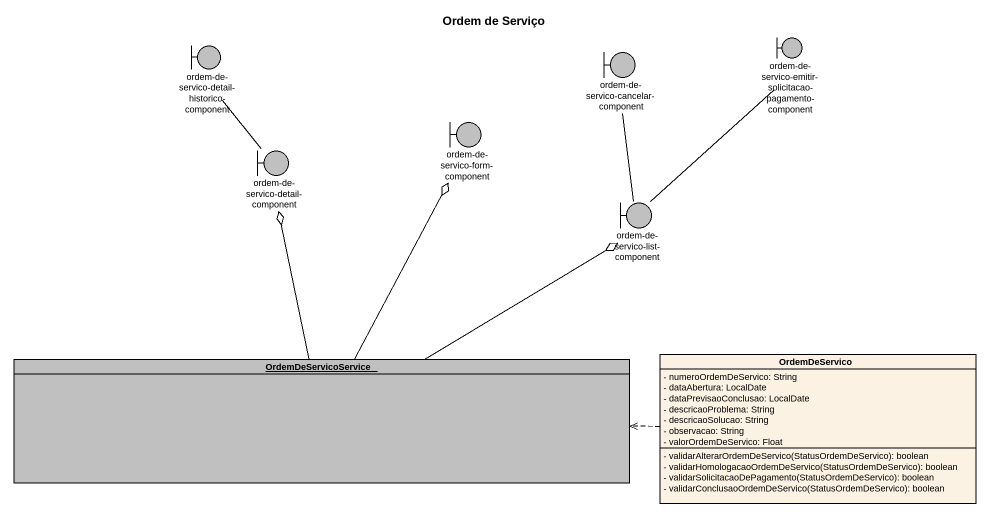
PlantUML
@startuml
title Ordem de Serviço
allowmixing
hide circle
hide empty members
skinparam classAttributeIconSize 0
boundary "ordem-de-servico-detail-historico-component" as ordem_de_servico_detail #C0C0C0
boundary "ordem-de-servico-cancelar-component" as ordem_de_servico_cancelar #C0C0C0
boundary "ordem-de-servico-emitir-solicitacao-pagamento-component" as ordem_de_servico_emitir #C0C0C0
boundary "ordem-de-servico-detail-component" as ordem_de_servico_detail_2 #C0C0C0
boundary "ordem-de-servico-form-component" as ordem_de_servico_form #C0C0C0
boundary "ordem-de-servico-list-component" as ordem_de_servico_list #C0C0C0
object OrdemDeServicoService #C0C0C0
class OrdemDeServico {
  - numeroOrdemDeServico: String
  - dataAbertura: LocalDate
  - dataPrevisaoConclusao: LocalDate
  - descricaoProblema: String
  - descricaoSolucao: String
  - observacao: String
  - valorOrdemDeServico: Float
  - validarAlterarOrdemDeServico(StatusOrdemDeServico): boolean
  - validarHomologacaoOrdemDeServico(StatusOrdemDeServico): boolean
  - validarSolicitacaoDePagamento(StatusOrdemDeServico): boolean
  - validarConclusaoOrdemDeServico(StatusOrdemDeServico): boolean
}
ordem_de_servico_detail_2 -up- ordem_de_servico_detail
ordem_de_servico_list -up- ordem_de_servico_cancelar
ordem_de_servico_list -up- ordem_de_servico_emitir
OrdemDeServicoService -up-o ordem_de_servico_detail_2
OrdemDeServicoService -up-o ordem_de_servico_form
OrdemDeServicoService -right-o ordem_de_servico_list
OrdemDeServico .left.> OrdemDeServicoService
@enduml
